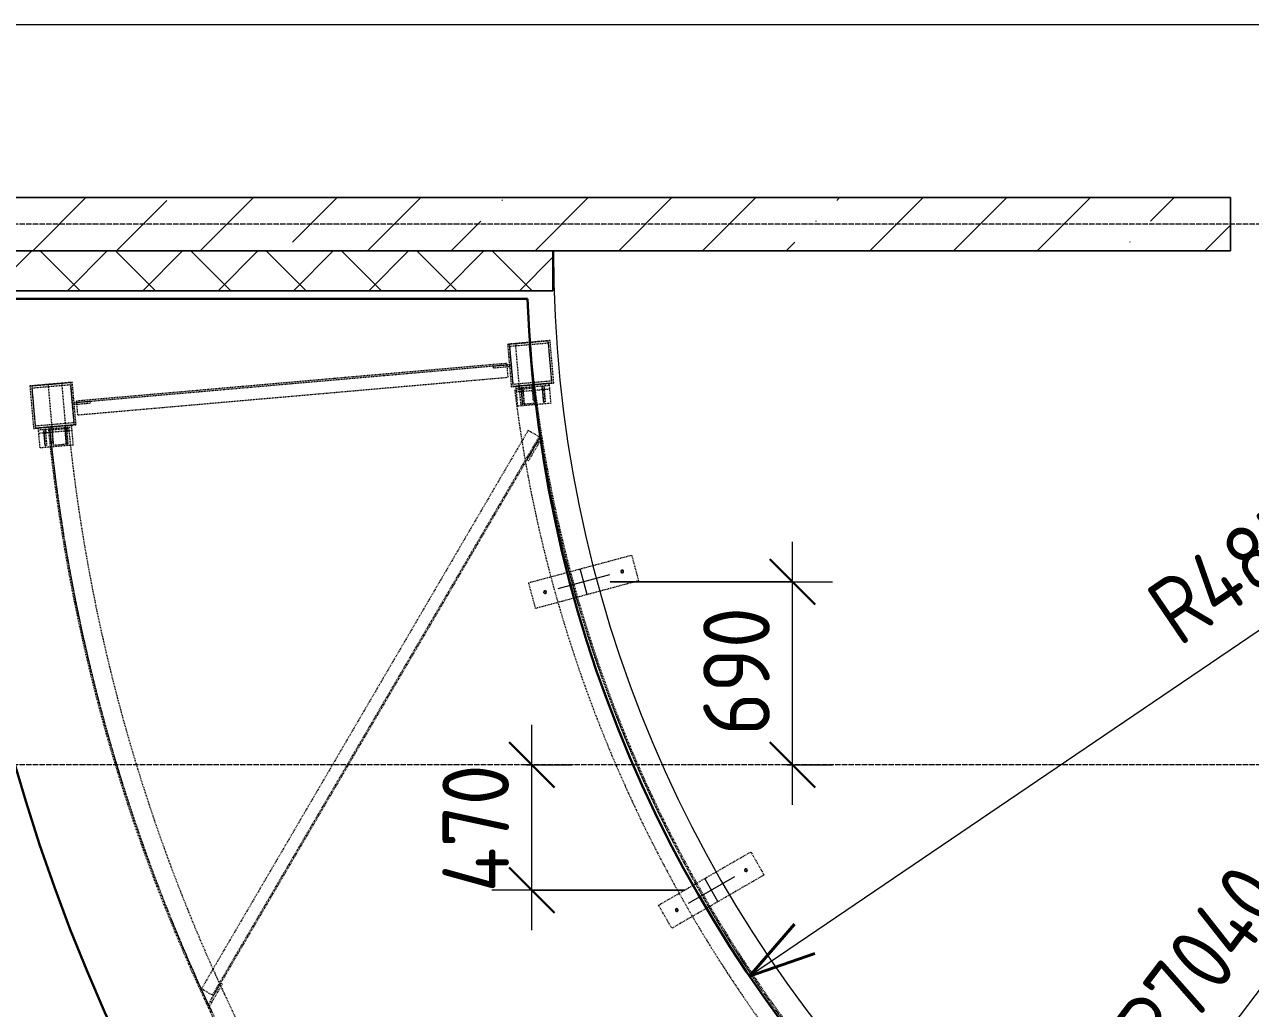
# Model space of a CAD drawing. Header units: millimetres. Extents: x 44859 to 70796, y 2088 to 13060.
# Drawn here: x 52473 to 57076, y 8596 to 12290 of the extents above; entities that cross this region are included whole.
import ezdxf

# ---------------------------------------------------------------- set-up
doc = ezdxf.new("R2010")
doc.units = ezdxf.units.MM
doc.linetypes.add('01 Штриховая _4 мм_', pattern=[6, 3.5, -2.5])
doc.linetypes.add('02 Штрихпунктирная _20 мм_', pattern=[25, 20, -2.5, 0, -2.5])
for name, color, linetype, lineweight in [('AA_Dim', 7, 'Continuous', 9), ('AA_Dim-100', 7, 'Continuous', 9), ('AA_Linii', 7, 'Continuous', 9), ('AA_Oformlenie', 7, 'Continuous', 9), ('AF_Balki', 7, 'Continuous', 20), ('KR_Colonna_KG', 7, 'Continuous', 18), ('KR_Detal', 7, 'Continuous', 18), ('Оси', 7, 'Continuous', 9)]:
    doc.layers.add(name, color=color, linetype=linetype, lineweight=lineweight)
doc.styles.add('ISOCPEUR_4', font='isocpeur.TTF', dxfattribs={"width": 0.9, "height": 250})
doc.styles.add('ISOCPEUR_5', font='isocpeur.TTF', dxfattribs={"width": 0.85, "height": 250})
doc.dimstyles.new('05_Округл_5мм__прозр_', dxfattribs={"dimscale": 304.8, "dimtxt": 250.688742, "dimasz": 0.557743, "dimexe": 0.492126, "dimexo": 0.328084, "dimgap": 0.032808, "dimtad": 1, "dimdec": 0, "dimrnd": 5, "dimdsep": 46, "dimtxsty": 'ISOCPEUR_4', "dimblk1": 'OBLIQUE', "dimblk2": 'OBLIQUE', "dimsah": 1, "dimcen": 0.09, "dimdle": 0.492126, "dimazin": 0, "dimtfac": 1, "dimtdec": 4, "dimtix": 1, "dimtmove": 0, "dimatfit": 3, "dimfxl": 1, "dimtvp": 1, "dimtolj": 1, "dimtzin": 0, "dimlwd": 18, "dimlwe": 18, "dimarcsym": 2})
doc.dimstyles.new('Стрелка__округл_5_мм_', dxfattribs={"dimscale": 304.8, "dimtxt": 250.688742, "dimasz": 0.82021, "dimexe": 0.787402, "dimexo": 0, "dimgap": 0.131234, "dimtad": 1, "dimjust": 3, "dimdec": 0, "dimrnd": 5, "dimdsep": 46, "dimtxsty": 'ISOCPEUR_5', "dimblk1": 'OPEN30', "dimblk2": 'OPEN30', "dimsah": 1, "dimcen": 0.09, "dimazin": 0, "dimtfac": 1, "dimtdec": 4, "dimtix": 1, "dimtmove": 0, "dimatfit": 2, "dimfxl": 1, "dimtvp": 1, "dimtolj": 1, "dimtzin": 0, "dimarcsym": 2})

# ---------------------------------------------------------------- blocks, each defined once
blk = doc.blocks.new('252_Уголок равнополочный _НесКаркас_Балка_ - L 75x8-4030816-Схема расположения плиты покрытия входной группы')
at = {"layer": 'AF_Balki', "linetype": '01 Штриховая _4 мм_', "lineweight": 18}
for p, q in [((36008.6, 10942.4), (35885.1, 10931.6)), ((35891.6, 10856.9), (35885.1, 10931.6)), ((36009.3, 10934.5), (35885.8, 10923.7)), ((35886.9, 10911.2), (36010.4, 10922)), ((36008.6, 10942.4), (36015.1, 10867.7)), ((36015.1, 10867.7), (35891.6, 10856.9))]:
    blk.add_line(p, q, dxfattribs=at)
blk = doc.blocks.new('354_Прокат Лист _НесКаркас_РабПлоск_ - 354_Прокат Лист _НесКаркас_РабПлоск_-3860558-Схема расположения плиты покрытия входной группы')
at = {"layer": 'AF_Balki', "linetype": '01 Штриховая _4 мм_', "lineweight": 18}
for p, q in [((40863.1, 6541.3), (40863.1, 6548.3)), ((40863.1, 6548.3), (40878.1, 6548.3)), ((40923.1, 6548.3), (40863.1, 6548.3)), ((40878.1, 6541.3), (40863.1, 6541.3)), ((40863.1, 6541.3), (40923.1, 6541.3)), ((40878.1, 6548.3), (40923.1, 6548.3)), ((40878.1, 6548.3), (40878.1, 6541.3)), ((40878.1, 6541.3), (40923.1, 6541.3)), ((40923.1, 6541.3), (40923.1, 6548.3))]:
    blk.add_line(p, q, dxfattribs=at)
blk = doc.blocks.new('354_Прокат Лист _НесКаркас_РабПлоск_ - 354_Прокат Лист _НесКаркас_РабПлоск_-3860851-Схема расположения плиты покрытия входной группы')
at = {"layer": 'AF_Balki', "linetype": '01 Штриховая _4 мм_', "lineweight": 18}
for p, q in [((40855.1, 6582.4), (40855.1, 6589.4)), ((40855.1, 6589.4), (40915.1, 6589.4)), ((40855.1, 6582.4), (40915.1, 6582.4)), ((40915.1, 6589.4), (40915.1, 6582.4))]:
    blk.add_line(p, q, dxfattribs=at)
blk = doc.blocks.new('354_Прокат Лист _НесКаркас_РабПлоск_ - 354_Прокат Лист _НесКаркас_РабПлоск_-3861185-Схема расположения плиты покрытия входной группы')
at = {"layer": 'AF_Balki', "linetype": '01 Штриховая _4 мм_', "lineweight": 18}
for p, q in [((-30, -72.5), (-30, 72.5)), ((-30, 72.5), (130, 72.5)), ((130, 72.5), (130, -72.5)), ((130, -72.5), (-30, -72.5))]:
    blk.add_line(p, q, dxfattribs=at)
blk = doc.blocks.new('354_Прокат Лист _НесКаркас_РабПлоск_ - 354_Прокат Лист _НесКаркас_РабПлоск_-3886399-Схема расположения плиты покрытия входной группы')
at = {"layer": 'AF_Balki', "linetype": '01 Штриховая _4 мм_', "lineweight": 18}
for p, q in [((-65, -25), (-65, 25)), ((-65, 25), (165, 25)), ((165, 25), (165, -25)), ((165, -25), (-65, -25))]:
    blk.add_line(p, q, dxfattribs=at)
blk = doc.blocks.new('354_Прокат Лист _НесКаркас_РабПлоск_ - 354_Прокат Лист _НесКаркас_РабПлоск_-3863452-Схема расположения плиты покрытия входной группы')
at = {"layer": 'AF_Balki', "linetype": '01 Штриховая _4 мм_', "lineweight": 18}
for p, q in [((40771.6, 6505.8), (40778.6, 6505.8)), ((40771.6, 6445.8), (40771.6, 6505.8)), ((40778.6, 6445.8), (40778.6, 6505.8)), ((40778.6, 6445.8), (40771.6, 6445.8))]:
    blk.add_line(p, q, dxfattribs=at)
blk = doc.blocks.new('252_Уголок равнополочный _НесКаркас_Балка_ - L 75x8-4030817-Схема расположения плиты покрытия входной группы')
at = {"layer": 'AF_Balki', "linetype": '01 Штриховая _4 мм_', "lineweight": 18}
for p, q in [((34214.9, 10785.8), (34091.4, 10774.9)), ((34097.9, 10700.2), (34091.4, 10774.9)), ((34215.6, 10777.8), (34092.1, 10767)), ((34214.9, 10785.8), (34221.5, 10711)), ((34216.7, 10765.3), (34093.2, 10754.5)), ((34221.5, 10711), (34097.9, 10700.2))]:
    blk.add_line(p, q, dxfattribs=at)
blk = doc.blocks.new('354_Прокат Лист _НесКаркас_РабПлоск_ - 354_Прокат Лист _НесКаркас_РабПлоск_-3861661-Схема расположения плиты покрытия входной группы')
at = {"layer": 'AF_Balki', "linetype": '01 Штриховая _4 мм_', "lineweight": 18}
for p, q in [((40687.1, 6548.3), (40627.1, 6548.3)), ((40627.1, 6548.3), (40627.1, 6541.3)), ((40627.1, 6548.3), (40672.1, 6548.3)), ((40627.1, 6541.3), (40672.1, 6541.3)), ((40627.1, 6541.3), (40687.1, 6541.3)), ((40672.1, 6548.3), (40687.1, 6548.3)), ((40672.1, 6541.3), (40672.1, 6548.3)), ((40687.1, 6541.3), (40672.1, 6541.3)), ((40687.1, 6548.3), (40687.1, 6541.3))]:
    blk.add_line(p, q, dxfattribs=at)
blk = doc.blocks.new('354_Прокат Лист _НесКаркас_РабПлоск_ - 354_Прокат Лист _НесКаркас_РабПлоск_-3863172-Схема расположения плиты покрытия входной группы')
at = {"layer": 'AF_Balki', "linetype": '01 Штриховая _4 мм_', "lineweight": 18}
for p, q in [((40635.1, 6582.4), (40635.1, 6589.4)), ((40635.1, 6589.4), (40695.1, 6589.4)), ((40635.1, 6582.4), (40695.1, 6582.4)), ((40695.1, 6589.4), (40695.1, 6582.4))]:
    blk.add_line(p, q, dxfattribs=at)
blk = doc.blocks.new('354_Прокат Лист _НесКаркас_РабПлоск_ - 354_Прокат Лист _НесКаркас_РабПлоск_-3910248-Схема расположения плиты покрытия входной группы')
at = {"layer": 'AF_Balki', "linetype": '01 Штриховая _4 мм_', "lineweight": 18}
for p, q in [((-30, -72.5), (-30, 72.5)), ((-30, 72.5), (130, 72.5)), ((130, 72.5), (130, -72.5)), ((130, -72.5), (-30, -72.5))]:
    blk.add_line(p, q, dxfattribs=at)
blk = doc.blocks.new('354_Прокат Лист _НесКаркас_РабПлоск_ - 354_Прокат Лист _НесКаркас_РабПлоск_-3910249-Схема расположения плиты покрытия входной группы')
at = {"layer": 'AF_Balki', "linetype": '01 Штриховая _4 мм_', "lineweight": 18}
for p, q in [((-65, -25), (-65, 25)), ((-65, 25), (165, 25)), ((165, 25), (165, -25)), ((165, -25), (-65, -25))]:
    blk.add_line(p, q, dxfattribs=at)
blk = doc.blocks.new('252_Швеллер полки параллельные _НесКаркас_Балка_ - 20П-4066189-Схема расположения плиты покрытия входной группы')
at = {"layer": 'AF_Balki', "linetype": '01 Штриховая _4 мм_', "lineweight": 18}
for p, q in [((10.4, -55.3), (10.6, 20.7)), ((4251.1, -1506.6), (4202.7, -1565.2))]:
    blk.add_line(p, q, dxfattribs=at)
for radius, start, end in [(6679.8, 50.4756, 89.9094), (6674.6, 50.4756, 89.9094), (6674.6, 87.26582, 89.77079), (6674.6, 86.43477, 87.24449), (6674.6, 84.6086, 86.34236), (6674.6, 83.59961, 84.5834), (6674.6, 81.94406, 83.54417), (6603.8, 50.4756, 89.9094), (6674.6, 80.87561, 81.91326), (6674.6, 79.2659, 80.836), (6674.6, 78.18864, 79.22629), (6674.6, 76.55773, 78.15783), (6674.6, 75.5185, 76.50228), (6674.6, 73.75954, 75.49329), (6674.6, 72.85741, 73.66713), (6674.6, 70.33111, 72.83608), (6674.6, 67.54891, 70.05389), (6674.6, 66.71787, 67.52758), (6674.6, 64.8917, 66.62546), (6674.6, 63.88271, 64.8665), (6674.6, 62.22716, 63.82727), (6674.6, 61.15871, 62.19636), (6674.6, 59.549, 61.1191), (6674.6, 58.47174, 59.50939), (6674.6, 56.84083, 58.44093), (6674.6, 55.8016, 56.78538), (6674.6, 54.04264, 55.77639), (6674.6, 53.14051, 53.95023), (6674.6, 50.61421, 53.11918)]:
    blk.add_arc((0, -6659.1), radius, start, end, dxfattribs=at)
blk = doc.blocks.new('252_Швеллер полки параллельные _НесКаркас_Балка_ - 12П-4037936-Схема расположения плиты покрытия входной группы')
at = {"layer": 'AF_Balki', "linetype": '01 Штриховая _4 мм_', "lineweight": 18}
for p, q in [((-1226.4, -15.4), (-1226.4, 36.6)), ((1203.1, 36.6), (-1226.4, 36.6)), ((1203.1, 36.6), (1203.1, -15.4)), ((1203.1, -10.6), (-1226.4, -10.6)), ((-1226.4, -15.4), (1203.1, -15.4))]:
    blk.add_line(p, q, dxfattribs=at)
blk = doc.blocks.new('354_Прокат Лист _НесКаркас_РабПлоск_ - 354_Прокат Лист _НесКаркас_РабПлоск_-3912458-Схема расположения плиты покрытия входной группы')
at = {"layer": 'AF_Balki', "linetype": '01 Штриховая _4 мм_', "lineweight": 18}
for p, q in [((34736, 8621.8), (34776.4, 8690.8)), ((34742.1, 8618.2), (34782.5, 8687.3)), ((34776.4, 8690.8), (34782.5, 8687.3)), ((34728.5, 8608.8), (34736, 8621.8)), ((34734.5, 8605.3), (34728.5, 8608.8)), ((34742.1, 8618.2), (34734.5, 8605.3)), ((34736, 8621.8), (34742.1, 8618.2))]:
    blk.add_line(p, q, dxfattribs=at)
blk = doc.blocks.new('354_Прокат Лист _НесКаркас_РабПлоск_ - 354_Прокат Лист _НесКаркас_РабПлоск_-V2-Схема расположения плиты покрытия входной группы')
at = {"layer": 'AF_Balki', "linetype": '01 Штриховая _4 мм_', "lineweight": 18}
for p, q in [((35966, 10724), (35973.6, 10736.9)), ((35979.6, 10733.4), (35972, 10720.4)), ((35973.6, 10736.9), (35979.6, 10733.4)), ((35966, 10724), (35925.6, 10654.9)), ((35931.6, 10651.4), (35972, 10720.4)), ((35972, 10720.4), (35966, 10724)), ((35931.6, 10651.4), (35925.6, 10654.9))]:
    blk.add_line(p, q, dxfattribs=at)
blk = doc.blocks.new('252_Швеллер полки параллельные _НесКаркас_Балка_ - 12П-4066194-Схема расположения плиты покрытия входной группы')
at = {"layer": 'AF_Balki', "linetype": '01 Штриховая _4 мм_', "lineweight": 18}
for p, q in [((-785.5, -15.4), (-785.5, 36.6)), ((835, 36.6), (-785.5, 36.6)), ((835, 36.6), (835, -15.4)), ((835, -10.6), (-785.5, -10.6)), ((-785.5, -15.4), (835, -15.4))]:
    blk.add_line(p, q, dxfattribs=at)
blk = doc.blocks.new('252_Швеллер полки параллельные _НесКаркас_Балка_ - 20П-4066193-Схема расположения плиты покрытия входной группы')
at = {"layer": 'AF_Balki', "linetype": '01 Штриховая _4 мм_', "lineweight": 18}
for p, q in [((93, -21.6), (94.4, 54.4)), ((3177.3, -1042.8), (3130.4, -1102.6))]:
    blk.add_line(p, q, dxfattribs=at)
for radius, start, end in [(5145.8, 51.8688, 88.9493), (5069.8, 51.8688, 88.9493), (5075, 51.8688, 88.9493), (5075, 85.824, 88.8255), (5075, 84.8417, 85.7992), (5075, 82.6765, 84.7592), (5075, 81.5062, 82.6455), (5075, 79.5052, 81.4567), (5075, 78.2986, 79.4639), (5075, 76.2742, 78.2632), (5075, 75.1336, 76.2123), (5075, 72.8046, 75.1061), (5075, 71.988, 72.6808), (5075, 68.8526, 71.9654), (5075, 68.1372, 68.8301), (5075, 65.712, 68.0135), (5075, 64.6058, 65.6845), (5075, 62.5549, 64.5439), (5075, 61.3542, 62.5195), (5075, 59.3614, 61.3129), (5075, 58.1726, 59.3119), (5075, 56.0589, 58.1416), (5075, 55.0189, 55.9763), (5075, 51.9926, 54.9941)]:
    blk.add_arc((0, -5090.5), radius, start, end, dxfattribs=at)
blk = doc.blocks.new('354_Прокат Лист _НесКаркас_РабПлоск_ - 354_Прокат Лист _НесКаркас_РабПлоск_-4125171-Схема расположения плиты покрытия входной группы')
at = {"layer": 'AF_Balki', "linetype": '01 Штриховая _4 мм_', "lineweight": 18}
for p, q in [((0, -200), (0, 200)), ((0, 200), (100, 200)), ((100, 200), (100, -200)), ((100, -200), (0, -200))]:
    blk.add_line(p, q, dxfattribs=at)
blk = doc.blocks.new('354_Анкер клиновой _СоедНесК_РабПлоск_ - M8x75_20-V7-Схема расположения плиты покрытия входной группы')
at = {"layer": 'KR_Detal', "linetype": '01 Штриховая _4 мм_'}
for radius, start, end in [(5.4, 0, 180), (5.4, 180, 360), (5.4, 164.424, 167.8671), (5.4, 147.3595, 152.6489), (4.2, 0, 180), (4.2, 180, 0), (4, 0, 180), (4, 180, 360), (5.4, 132.09, 135.5894), (4, 148.8275, 151.1765), (5.4, 105, 107.8938), (5.4, 87.3578, 92.6472), (4, 88.8315, 91.1805), (5.4, 72.094, 75), (4, 28.8355, 31.1845), (5.4, 44.4171, 47.8979), (5.4, 27.3561, 32.6455), (5.4, 12.0981, 15.5851), (5.4, 192.1329, 195.576), (5.4, 207.3511, 212.6405), (5.4, 224.4106, 227.91), (4, 208.8235, 211.1725), (5.4, 252.1062, 255), (5.4, 267.3528, 272.6422), (4, 268.8195, 271.1685), (5.4, 285, 287.906), (4, 328.8155, 331.1645), (5.4, 312.1021, 315.5829), (5.4, 327.3545, 332.6439), (5.4, 344.4149, 347.9019)]:
    blk.add_arc((0, 0), radius, start, end, dxfattribs=at)
blk = doc.blocks.new('354_Анкер клиновой _СоедНесК_РабПлоск_ - M8x75_20-V8-Схема расположения плиты покрытия входной группы')
at = {"layer": 'KR_Detal', "linetype": '01 Штриховая _4 мм_'}
for radius, start, end in [(5.4, 0, 180), (5.4, 180, 360), (5.4, 164.424, 167.8671), (5.4, 147.3595, 152.6489), (4.2, 0, 180), (4.2, 180, 0), (4, 0, 180), (4, 180, 360), (5.4, 132.09, 135.5894), (4, 148.8275, 151.1765), (5.4, 105, 107.8938), (5.4, 87.3578, 92.6472), (4, 88.8315, 91.1805), (5.4, 72.094, 75.5872), (4, 28.8355, 31.1845), (5.4, 44.4171, 47.8979), (5.4, 27.3561, 32.6455), (5.4, 12.0981, 15), (5.4, 192.1329, 195), (5.4, 207.3511, 212.6405), (5.4, 224.4106, 227.91), (4, 208.8235, 211.1725), (5.4, 252.1062, 255.5807), (5.4, 267.3528, 272.6422), (4, 268.8195, 271.1685), (5.4, 285, 287.906), (4, 328.8155, 331.1645), (5.4, 312.1021, 315.5829), (5.4, 327.3545, 332.6439), (5.4, 344.4149, 347.9019)]:
    blk.add_arc((0, 0), radius, start, end, dxfattribs=at)
blk = doc.blocks.new('011_ЛинияОбрыва _ЭлУзла_Линия_ - Тип 1-4121639-Схема расположения плиты покрытия входной группы')
at = {"layer": 'AA_Oformlenie'}
blk.add_line((0, 0), (8440, 0), dxfattribs=at)
blk = doc.blocks.new('DIMBLOCK26-Схема расположения плиты покрытия входной группы')
at = {"layer": 'AA_Dim-100'}
for p, q in [((59195.5, 11370.6), (59222.1, 11509.4)), ((59208.8, 11440), (55195.4, 8716.9)), ((59139.4, 11453.3), (59278.3, 11426.7))]:
    blk.add_line(p, q, dxfattribs=at)
at = {"layer": 'AA_Dim-100', "lineweight": 40}
for q in [(55364.7, 8912.7), (55439.9, 8801.8)]:
    blk.add_line((55195.4, 8716.9), q, dxfattribs=at)
at = {"layer": 'AA_Dim-100'}
blk.add_arc((59208.8, 11440), 4850, 211.3224, 216.9929, dxfattribs=at)
at = {"layer": 'AA_Dim-100', "color": 0, "insert": (56668, 10157.9), "char_height": 250, "width": 953.563, "attachment_point": 1, "rotation": 34.1576, "line_spacing_factor": 1.135194, "style": 'ISOCPEUR_5'}
blk.add_mtext('R4850', dxfattribs=at)
blk = doc.blocks.new('_Open30')
at = {"color": 0, "linetype": 'ByBlock', "lineweight": -2}
for p, q in [((-1, 0.268), (0, 0)), ((0, 0), (-1, -0.268)), ((0, 0), (-1, 0))]:
    blk.add_line(p, q, dxfattribs=at)
blk = doc.blocks.new('DIMBLOCK27-Схема расположения плиты покрытия входной группы')
at = {"layer": 'AA_Dim-100'}
for p, q in [((59218.5, 11370), (59199.1, 11510)), ((59208.8, 11440), (54961, 5826.9)), ((59138.8, 11430.3), (59278.8, 11449.7))]:
    blk.add_line(p, q, dxfattribs=at)
at = {"layer": 'AA_Dim-100', "lineweight": 40}
for q in [(55058.4, 6066.7), (55165.3, 5985.9)]:
    blk.add_line((54961, 5826.9), q, dxfattribs=at)
at = {"layer": 'AA_Dim-100'}
blk.add_arc((59208.8, 11440), 7039.2, 230.92914, 234.83611, dxfattribs=at)
at = {"layer": 'AA_Dim-100', "color": 0, "insert": (56553.5, 8537.3), "char_height": 250, "width": 953.563, "attachment_point": 1, "rotation": 52.8826, "line_spacing_factor": 1.135194, "style": 'ISOCPEUR_5'}
blk.add_mtext('R7040', dxfattribs=at)
blk = doc.blocks.new('DIMBLOCK30-Схема расположения плиты покрытия входной группы')
at = {"layer": 'AA_Dim-100', "lineweight": 18}
for p, q in [((55357.1, 9360), (55357.1, 10347.7)), ((54672.4, 10197.7), (55507.1, 10197.7)), ((55357.1, 10197.7), (54672.4, 10197.7)), ((55336.9, 9510), (55507.1, 9510)), ((55357.1, 9510), (55336.9, 9510))]:
    blk.add_line(p, q, dxfattribs=at)
at = {"layer": 'AA_Dim-100', "lineweight": 30}
for p, q in [((55357.1, 10197.7), (55272.1, 10282.7)), ((55357.1, 10197.7), (55442.1, 10112.7)), ((55357.1, 9510), (55272.1, 9595)), ((55357.1, 9510), (55442.1, 9425))]:
    blk.add_line(p, q, dxfattribs=at)
at = {"layer": 'AA_Dim-100', "color": 0, "lineweight": 18, "insert": (55021.4, 9619.7), "char_height": 250, "width": 561.921, "attachment_point": 1, "rotation": 90, "line_spacing_factor": 1.135194, "style": 'ISOCPEUR_4'}
blk.add_mtext('690', dxfattribs=at)
blk = doc.blocks.new('_Oblique')
at = {"color": 0, "linetype": 'ByBlock', "lineweight": -2}
blk.add_line((-0.5, -0.5), (0.5, 0.5), dxfattribs=at)
blk = doc.blocks.new('DIMBLOCK31-Схема расположения плиты покрытия входной группы')
at = {"layer": 'AA_Dim-100', "lineweight": 18}
for p, q in [((54377.9, 8890), (54377.9, 9660)), ((54357.7, 9510), (54527.9, 9510)), ((54377.9, 9510), (54357.7, 9510)), ((54951.9, 9040), (54227.9, 9040)), ((54377.9, 9040), (54951.9, 9040))]:
    blk.add_line(p, q, dxfattribs=at)
at = {"layer": 'AA_Dim-100', "lineweight": 30}
for p, q in [((54377.9, 9510), (54292.9, 9595)), ((54377.9, 9510), (54462.9, 9425)), ((54377.9, 9040), (54292.9, 9125)), ((54377.9, 9040), (54462.9, 8955))]:
    blk.add_line(p, q, dxfattribs=at)
at = {"layer": 'AA_Dim-100', "color": 0, "lineweight": 18, "insert": (54042.2, 9031.4), "char_height": 250, "width": 584.625, "attachment_point": 1, "rotation": 90, "line_spacing_factor": 1.135194, "style": 'ISOCPEUR_4'}
blk.add_mtext('470', dxfattribs=at)

msp = doc.modelspace()

# ---------------------------------------------------------------- hatches: boundary and pattern name
at = {"layer": 'AA_Oformlenie'}
h = msp.add_hatch(dxfattribs=at)
h.set_pattern_fill('FP_2', color=250, style=0, pattern_type=2)
h.set_pattern_definition([(45, (18433.74, 0), (-314.309, 314.309), []), (45, (18748.05, 0), (-314.309, 314.309), [555.625, -111.125, 3.353, -107.772])])
h.paths.add_polyline_path([(58701.1759, 11440), (59720.8429, 11440), (59720.8429, 11640), (58701.1759, 11640)])
h.paths.add_polyline_path([(66998.8034, 11440), (68098.8034, 11440), (68098.8034, 11640), (66998.8034, 11640)])
h.paths.add_polyline_path([(61420.8429, 11440), (65688.8034, 11440), (65688.8034, 11640), (61420.8429, 11640)])
h.paths.add_polyline_path([(50158.4131, 11440), (50988.8756, 11440), (50988.8756, 11640), (50158.4131, 11640), (50158.4131, 11489.0118)])
h.paths.add_polyline_path([(57001.1569, 11440), (57001.1569, 11640), (52297.0989, 11640), (52297.0989, 11440)])
h = msp.add_hatch(dxfattribs=at)
h.set_pattern_fill('FP_1', color=250, style=0, pattern_type=2)
h.set_pattern_definition([(45, (18433.74, 0), (-141.4214, 141.4214), []), (135, (18433.74, 0), (-141.4214, -141.4214), [])])
h.paths.add_polyline_path([(50778.8034, 11290), (54457.3069, 11290), (54457.3069, 11440), (50778.8034, 11440), (50778.8034, 11375.4474)])

# ---------------------------------------------------------------- linework, layer by layer
at = {"layer": 'AA_Linii', "lineweight": 18}
for p, q in [((50778.8034, 11640), (57001.1569, 11640)), ((52298.8034, 11640), (57001.1569, 11640)), ((57001.1569, 11640), (57001.1569, 11440)), ((57001.1569, 11440), (50778.8034, 11440)), ((50778.8034, 11440), (54457.3069, 11440)), ((57001.1569, 11440), (50778.8034, 11440)), ((54457.3069, 11440), (54457.3069, 11290)), ((54457.3069, 11290), (50778.8034, 11290)), ((54668.9544, 10223.5459), (54475.7693, 10171.7821)), ((54585.3028, 10149.3677), (54559.4209, 10245.9603)), ((55138.4877, 9089.9946), (54965.2827, 8989.9946)), ((55076.8852, 8996.6933), (55026.8852, 9083.2958))]:
    msp.add_line(p, q, dxfattribs=at)
at = {"layer": 'AA_Linii'}
for p, q in [((57001.1569, 11640), (52297.0989, 11640)), ((57001.1569, 11440), (57001.1569, 11640)), ((54457.3069, 11440), (50778.8034, 11440)), ((52297.0989, 11440), (57001.1569, 11440)), ((54457.3069, 11290), (54457.3069, 11440)), ((50778.8034, 11290), (54457.3069, 11290))]:
    msp.add_line(p, q, dxfattribs=at)
at = {"layer": 'AA_Linii', "lineweight": 30}
msp.add_line((54362.1415, 11260), (52171.8996, 11260), dxfattribs=at)
at = {"layer": 'AA_Linii', "lineweight": 18}
msp.add_arc((59208.8034, 11440), 4750.0071, 180, 0, dxfattribs=at)
at = {"layer": 'AA_Linii', "lineweight": 30}
for radius, start, end in [(7039.2095, 181.46527314, 269.9323799), (4850.0071, 182.1269266, 269.9018574)]:
    msp.add_arc((59208.8073, 11440), radius, start, end, dxfattribs=at)
at = {"layer": 'KR_Colonna_KG', "linetype": '01 Штриховая _4 мм_'}
for p, q in [((54446.3303, 11103.3959), (54286.9392, 11089.451)), ((54295.606, 11082.1787), (54439.058, 11094.7291)), ((54439.058, 11094.7291), (54451.6084, 10951.2771)), ((54460.2752, 10944.0048), (54446.3303, 11103.3959)), ((54286.9392, 11089.451), (54300.8841, 10930.0598)), ((54308.1564, 10938.7266), (54295.606, 11082.1787)), ((52652.6422, 10946.7149), (52493.2511, 10932.77)), ((52493.2511, 10932.77), (52507.196, 10773.3789)), ((52501.9179, 10925.4977), (52645.3699, 10938.0481)), ((52514.4683, 10782.0457), (52501.9179, 10925.4977)), ((52645.3699, 10938.0481), (52657.9203, 10794.5961)), ((52666.5872, 10787.3238), (52652.6422, 10946.7149)), ((54300.8841, 10930.0598), (54460.2752, 10944.0048)), ((54451.6084, 10951.2771), (54308.1564, 10938.7266)), ((52507.196, 10773.3789), (52666.5872, 10787.3238)), ((52657.9203, 10794.5961), (52514.4683, 10782.0457))]:
    msp.add_line(p, q, dxfattribs=at)
at = {"layer": 'Оси', "linetype": '02 Штрихпунктирная _20 мм_'}
for p, q in [((67458.9685, 11540), (49139.1194, 11540)), ((67458.9685, 9510), (49139.1194, 9510))]:
    msp.add_line(p, q, dxfattribs=at)

# ---------------------------------------------------------------- block references
at = {"layer": 'AA_Oformlenie'}
msp.add_blockref('011_ЛинияОбрыва _ЭлУзла_Линия_ - Тип 1-4121639-Схема расположения плиты покрытия входной группы', (50778.8034, 12290), dxfattribs=at)
at = {"layer": 'AF_Balki', "linetype": '01 Штриховая _4 мм_', "lineweight": 18}
for name, p, rotation in [('354_Прокат Лист _НесКаркас_РабПлоск_ - 354_Прокат Лист _НесКаркас_РабПлоск_-3861185-Схема расположения плиты покрытия входной группы', (54368.7513, 11066.494), 274.999999999997), ('354_Прокат Лист _НесКаркас_РабПлоск_ - 354_Прокат Лист _НесКаркас_РабПлоск_-3886399-Схема расположения плиты покрытия входной группы', (54347.588, 11029.5088), 274.999999999997), ('252_Швеллер полки параллельные _НесКаркас_Балка_ - 12П-4066194-Схема расположения плиты покрытия входной группы', (53502.018, 10933.593), 185.0000000000015), ('354_Прокат Лист _НесКаркас_РабПлоск_ - 354_Прокат Лист _НесКаркас_РабПлоск_-3863452-Схема расположения плиты покрытия входной группы', (44259.0968, 51062.6386), 274.999999999997), ('252_Швеллер полки параллельные _НесКаркас_Балка_ - 20П-4066193-Схема расположения плиты покрытия входной группы', (55827.7131, 7936.0902), 135.0931442590748), ('354_Прокат Лист _НесКаркас_РабПлоск_ - 354_Прокат Лист _НесКаркас_РабПлоск_-3910248-Схема расположения плиты покрытия входной группы', (52576.0594, 10909.9002), 275.0000000000019), ('354_Прокат Лист _НесКаркас_РабПлоск_ - 354_Прокат Лист _НесКаркас_РабПлоск_-3910249-Схема расположения плиты покрытия входной группы', (52593.3617, 10876.2803), 275.0000000000019), ('354_Прокат Лист _НесКаркас_РабПлоск_ - 354_Прокат Лист _НесКаркас_РабПлоск_-3860558-Схема расположения плиты покрытия входной группы', (44259.0968, 51062.6386), 274.999999999997), ('354_Прокат Лист _НесКаркас_РабПлоск_ - 354_Прокат Лист _НесКаркас_РабПлоск_-3860851-Схема расположения плиты покрытия входной группы', (44259.0968, 51062.6386), 274.999999999997), ('354_Прокат Лист _НесКаркас_РабПлоск_ - 354_Прокат Лист _НесКаркас_РабПлоск_-3860558-Схема расположения плиты покрытия входной группы', (44338.2943, 51069.5675), 274.999999999997), ('354_Прокат Лист _НесКаркас_РабПлоск_ - 354_Прокат Лист _НесКаркас_РабПлоск_-3863452-Схема расположения плиты покрытия входной группы', (42684.5716, 50925.1319), 275.0000000000019), ('252_Швеллер полки параллельные _НесКаркас_Балка_ - 20П-4066189-Схема расположения плиты покрытия входной группы', (54525.423, 6706.0823), 135.3074593971194), ('354_Прокат Лист _НесКаркас_РабПлоск_ - 354_Прокат Лист _НесКаркас_РабПлоск_-3863172-Схема расположения плиты покрытия входной группы', (62679.4866, -29187.1712), 95.00000000000196), ('354_Прокат Лист _НесКаркас_РабПлоск_ - 354_Прокат Лист _НесКаркас_РабПлоск_-3861661-Схема расположения плиты покрытия входной группы', (62694.4295, -29185.8638), 95.00000000000196), ('354_Прокат Лист _НесКаркас_РабПлоск_ - 354_Прокат Лист _НесКаркас_РабПлоск_-3861661-Схема расположения плиты покрытия входной группы', (62614.7339, -29192.8363), 95.00000000000196), ('252_Швеллер полки параллельные _НесКаркас_Балка_ - 12П-4037936-Схема расположения плиты покрытия входной группы', (53788.3994, 9709.577), 59.66871787517437), ('354_Прокат Лист _НесКаркас_РабПлоск_ - 354_Прокат Лист _НесКаркас_РабПлоск_-4125171-Схема расположения плиты покрытия входной группы', (54585.2939, 10149.3677), 104.9999999999985), ('354_Прокат Лист _НесКаркас_РабПлоск_ - 354_Прокат Лист _НесКаркас_РабПлоск_-4125171-Схема расположения плиты покрытия входной группы', (55076.8764, 8996.6921), 119.9999999999987)]:
    msp.add_blockref(name, p, dxfattribs=dict(at, rotation=rotation))
for name in ['252_Уголок равнополочный _НесКаркас_Балка_ - L 75x8-4030816-Схема расположения плиты покрытия входной группы', '252_Уголок равнополочный _НесКаркас_Балка_ - L 75x8-4030817-Схема расположения плиты покрытия входной группы', '354_Прокат Лист _НесКаркас_РабПлоск_ - 354_Прокат Лист _НесКаркас_РабПлоск_-V2-Схема расположения плиты покрытия входной группы', '354_Прокат Лист _НесКаркас_РабПлоск_ - 354_Прокат Лист _НесКаркас_РабПлоск_-3912458-Схема расположения плиты покрытия входной группы']:
    msp.add_blockref(name, (18433.7418, 0), dxfattribs=at)
at = {"layer": 'KR_Detal', "linetype": '01 Штриховая _4 мм_'}
for name, p, rotation in [('354_Анкер клиновой _СоедНесК_РабПлоск_ - M8x75_20-V8-Схема расположения плиты покрытия входной группы', (54717.2418, 10236.4869), 119.999999999999), ('354_Анкер клиновой _СоедНесК_РабПлоск_ - M8x75_20-V8-Схема расположения плиты покрытия входной группы', (54427.4641, 10158.8412), 119.999999999999), ('354_Анкер клиновой _СоедНесК_РабПлоск_ - M8x75_20-V7-Схема расположения плиты покрытия входной группы', (55181.7803, 9114.9934), 134.9999999999992), ('354_Анкер клиновой _СоедНесК_РабПлоск_ - M8x75_20-V7-Схема расположения плиты покрытия входной группы', (54921.9726, 8964.9934), 134.9999999999992)]:
    msp.add_blockref(name, p, dxfattribs=dict(at, rotation=rotation))

# ---------------------------------------------------------------- dimensions: what is measured, and where the dimension line sits
at = {"layer": 'AA_Dim'}
for mpoint, picture, middle in [((54960.9976, 5826.9275), 'DIMBLOCK27-Схема расположения плиты покрытия входной группы', (57028.7625, 8832.7081)), ((55195.445, 8716.8598), 'DIMBLOCK26-Схема расположения плиты покрытия входной группы', (57212.9204, 10285.1507))]:
    dim = msp.add_radius_dim(center=(59208.8073, 11440), mpoint=mpoint, dimstyle='Стрелка__округл_5_мм_', override={"dimpost": 'R<>'}, dxfattribs=at)
    dim.commit()
    dim.dimension.update_dxf_attribs({"geometry": picture, "text_midpoint": middle})
at = {"layer": 'AA_Dim', "lineweight": 18}
for base, p1, p2, override, picture, middle in [((55357.064, 10197.664), (55236.8559, 9510), (54572.3619, 10197.664), {"dimpost": '<>', "dimfxl": 956.260492}, 'DIMBLOCK30-Схема расположения плиты покрытия входной группы', (55222.064, 9853.832)), ((54377.8721, 9510), (55051.8852, 9039.9946), (54257.664, 9510), {"dimpost": '<>', "dimfxl": 922.871857}, 'DIMBLOCK31-Схема расположения плиты покрытия входной группы', (54242.8721, 9274.9973))]:
    dim = msp.add_linear_dim(base=base, p1=p1, p2=p2, angle=90, dimstyle='05_Округл_5мм__прозр_', override=override, dxfattribs=at)
    dim.commit()
    dim.dimension.update_dxf_attribs({"geometry": picture, "text_midpoint": middle})

doc.saveas('drawing.dxf')
